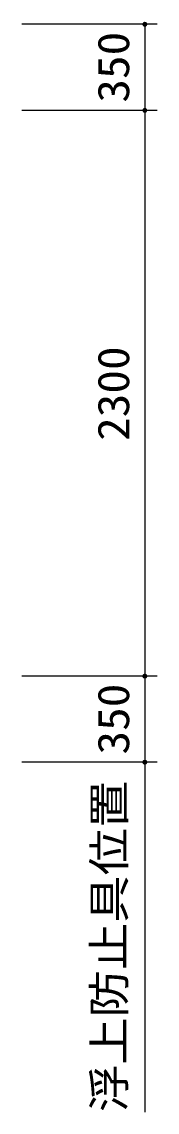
# Model space of a CAD drawing. Units: millimetres, scale not verified. Extents: x -14850 to 14850, y -10500 to 10500.
# Drawn here: x -5493 to -4944, y -2532 to 1901 of the extents above; entities that cross this region are included whole.
import ezdxf
from ezdxf.enums import TextEntityAlignment as Align

# ---------------------------------------------------------------- set-up
doc = ezdxf.new("R2010")
doc.units = ezdxf.units.MM
doc.header["$LTSCALE"] = 50
doc.layers.add('0-5_製作', color=5, linetype='Continuous', lineweight=25)
doc.styles.add('ＭＳ ゴシック', font='')
doc.styles.get('ＭＳ ゴシック').set_extended_font_data('MS Gothic')

msp = doc.modelspace()

# ---------------------------------------------------------------- linework, layer by layer
at = {"layer": '0-5_製作', "color": 2}
for p, q in [((-4943.82, 1890.91), (-5492.95, 1890.91)), ((-4993.82, 1890.91), (-4993.82, 1540.91)), ((-4943.82, 1540.91), (-5492.95, 1540.91)), ((-4993.82, 1540.91), (-4993.82, -759.09)), ((-4943.82, -759.09), (-5492.95, -759.09)), ((-4993.82, -759.09), (-4993.82, -1109.09)), ((-4943.82, -1109.09), (-5492.95, -1109.09)), ((-4993.82, -1109.09), (-4993.82, -2531.87))]:
    msp.add_line(p, q, dxfattribs=at)
at = {"layer": '0-5_製作'}
for points in [[(-5000.67, 1898.2), (-5003.82, 1890.91), (-5001.53, 1897.28)], [(-5000.67, 1898.2), (-4993.82, 1890.91), (-5003.82, 1890.91)], [(-5001.53, 1897.28), (-5003.82, 1890.91), (-5003.8, 1891.53)], [(-4993.82, 1890.91), (-5003.74, 1889.65), (-5003.82, 1890.91)], [(-5001.53, 1897.28), (-5003.8, 1891.53), (-5002.26, 1896.26)], [(-5002.26, 1896.26), (-5003.8, 1891.53), (-5003.64, 1892.78)], [(-4993.82, 1890.91), (-5003.51, 1888.42), (-5003.74, 1889.65)], [(-5002.26, 1896.26), (-5003.64, 1892.78), (-5002.87, 1895.16)], [(-5002.87, 1895.16), (-5003.64, 1892.78), (-5003.33, 1894)], [(-4993.82, 1890.91), (-5003.12, 1887.22), (-5003.51, 1888.42)], [(-4993.82, 1890.91), (-5002.58, 1886.09), (-5003.12, 1887.22)], [(-4993.82, 1890.91), (-5001.91, 1885.03), (-5002.58, 1886.09)], [(-4993.82, 1890.91), (-5001.11, 1884.06), (-5001.91, 1885.03)], [(-4993.82, 1890.91), (-5000.2, 1883.2), (-5001.11, 1884.06)], [(-4999.7, 1899), (-4993.82, 1890.91), (-5000.67, 1898.2)], [(-4993.82, 1890.91), (-4999.18, 1882.46), (-5000.2, 1883.2)], [(-4998.64, 1899.67), (-4993.82, 1890.91), (-4999.7, 1899)], [(-4993.82, 1890.91), (-4998.08, 1881.86), (-4999.18, 1882.46)], [(-4997.5, 1900.2), (-4993.82, 1890.91), (-4998.64, 1899.67)], [(-4993.82, 1890.91), (-4996.91, 1881.39), (-4998.08, 1881.86)], [(-4996.31, 1900.59), (-4993.82, 1890.91), (-4997.5, 1900.2)], [(-4993.82, 1880.91), (-4996.91, 1881.39), (-4993.82, 1890.91)], [(-4993.82, 1880.91), (-4995.69, 1881.08), (-4996.91, 1881.39)], [(-4995.07, 1900.83), (-4993.82, 1890.91), (-4996.31, 1900.59)], [(-4993.82, 1880.91), (-4994.45, 1880.93), (-4995.69, 1881.08)], [(-4993.82, 1900.91), (-4993.82, 1890.91), (-4995.07, 1900.83)], [(-4993.19, 1900.89), (-4993.82, 1890.91), (-4993.82, 1900.91)], [(-4991.95, 1900.73), (-4993.82, 1890.91), (-4993.19, 1900.89)], [(-4990.73, 1900.42), (-4993.82, 1890.91), (-4991.95, 1900.73)], [(-4989.56, 1899.95), (-4993.82, 1890.91), (-4990.73, 1900.42)], [(-4989.56, 1899.95), (-4983.82, 1890.91), (-4993.82, 1890.91)], [(-4983.82, 1890.91), (-4993.82, 1880.91), (-4993.82, 1890.91)], [(-4983.82, 1890.91), (-4992.57, 1880.98), (-4993.82, 1880.91)], [(-4983.82, 1890.91), (-4991.33, 1881.22), (-4992.57, 1880.98)], [(-4983.82, 1890.91), (-4990.14, 1881.61), (-4991.33, 1881.22)], [(-4983.82, 1890.91), (-4989, 1882.14), (-4990.14, 1881.61)], [(-4988.46, 1899.35), (-4983.82, 1890.91), (-4989.56, 1899.95)], [(-4983.82, 1890.91), (-4987.94, 1882.82), (-4989, 1882.14)], [(-4987.45, 1898.61), (-4983.82, 1890.91), (-4988.46, 1899.35)], [(-4983.82, 1890.91), (-4986.98, 1883.62), (-4987.94, 1882.82)], [(-4986.53, 1897.75), (-4983.82, 1890.91), (-4987.45, 1898.61)], [(-4983.82, 1890.91), (-4986.12, 1884.53), (-4986.98, 1883.62)], [(-4985.73, 1896.78), (-4983.82, 1890.91), (-4986.53, 1897.75)], [(-4983.84, 1890.28), (-4986.12, 1884.53), (-4983.82, 1890.91)], [(-4983.84, 1890.28), (-4985.38, 1885.55), (-4986.12, 1884.53)], [(-4985.06, 1895.72), (-4983.82, 1890.91), (-4985.73, 1896.78)], [(-4984, 1889.03), (-4985.38, 1885.55), (-4983.84, 1890.28)], [(-4984, 1889.03), (-4984.77, 1886.65), (-4985.38, 1885.55)], [(-4984.52, 1894.59), (-4983.82, 1890.91), (-4985.06, 1895.72)], [(-4984.31, 1887.82), (-4984.77, 1886.65), (-4984, 1889.03)], [(-4984.14, 1893.39), (-4983.82, 1890.91), (-4984.52, 1894.59)], [(-4983.9, 1892.16), (-4983.82, 1890.91), (-4984.14, 1893.39)], [(-5001.53, 1547.28), (-5003.82, 1540.91), (-5002.26, 1546.26)], [(-5001.53, 1547.28), (-4993.82, 1540.91), (-5003.82, 1540.91)], [(-5002.26, 1546.26), (-5003.82, 1540.91), (-5003.8, 1541.53)], [(-4993.82, 1540.91), (-5003.74, 1539.65), (-5003.82, 1540.91)], [(-5002.26, 1546.26), (-5003.8, 1541.53), (-5002.87, 1545.16)], [(-5002.87, 1545.16), (-5003.8, 1541.53), (-5003.64, 1542.78)], [(-4993.82, 1540.91), (-5003.51, 1538.42), (-5003.74, 1539.65)], [(-5002.87, 1545.16), (-5003.64, 1542.78), (-5003.33, 1544)], [(-4993.82, 1540.91), (-5003.12, 1537.22), (-5003.51, 1538.42)], [(-4993.82, 1540.91), (-5002.58, 1536.09), (-5003.12, 1537.22)], [(-4993.82, 1540.91), (-5001.91, 1535.03), (-5002.58, 1536.09)], [(-4993.82, 1540.91), (-5001.11, 1534.06), (-5001.91, 1535.03)], [(-5000.67, 1548.2), (-4993.82, 1540.91), (-5001.53, 1547.28)], [(-4993.82, 1540.91), (-5000.2, 1533.2), (-5001.11, 1534.06)], [(-4999.7, 1549), (-4993.82, 1540.91), (-5000.67, 1548.2)], [(-4993.82, 1540.91), (-4999.18, 1532.46), (-5000.2, 1533.2)], [(-4998.64, 1549.67), (-4993.82, 1540.91), (-4999.7, 1549)], [(-4993.82, 1540.91), (-4998.08, 1531.86), (-4999.18, 1532.46)], [(-4997.5, 1550.2), (-4993.82, 1540.91), (-4998.64, 1549.67)], [(-4993.82, 1540.91), (-4996.91, 1531.4), (-4998.08, 1531.86)], [(-4996.31, 1550.59), (-4993.82, 1540.91), (-4997.5, 1550.2)], [(-4993.82, 1540.91), (-4995.69, 1531.08), (-4996.91, 1531.4)], [(-4995.07, 1550.83), (-4993.82, 1540.91), (-4996.31, 1550.59)], [(-4993.82, 1530.91), (-4995.69, 1531.08), (-4993.82, 1540.91)], [(-4993.82, 1530.91), (-4994.45, 1530.93), (-4995.69, 1531.08)], [(-4993.82, 1550.91), (-4993.82, 1540.91), (-4995.07, 1550.83)], [(-4993.19, 1550.89), (-4993.82, 1540.91), (-4993.82, 1550.91)], [(-4991.95, 1550.73), (-4993.82, 1540.91), (-4993.19, 1550.89)], [(-4990.73, 1550.42), (-4993.82, 1540.91), (-4991.95, 1550.73)], [(-4990.73, 1550.42), (-4983.82, 1540.91), (-4993.82, 1540.91)], [(-4983.82, 1540.91), (-4993.82, 1530.91), (-4993.82, 1540.91)], [(-4983.82, 1540.91), (-4992.57, 1530.98), (-4993.82, 1530.91)], [(-4983.82, 1540.91), (-4991.33, 1531.22), (-4992.57, 1530.98)], [(-4983.82, 1540.91), (-4990.14, 1531.61), (-4991.33, 1531.22)], [(-4989.56, 1549.95), (-4983.82, 1540.91), (-4990.73, 1550.42)], [(-4983.82, 1540.91), (-4989, 1532.14), (-4990.14, 1531.61)], [(-4988.46, 1549.35), (-4983.82, 1540.91), (-4989.56, 1549.95)], [(-4983.82, 1540.91), (-4987.94, 1532.82), (-4989, 1532.14)], [(-4987.45, 1548.61), (-4983.82, 1540.91), (-4988.46, 1549.35)], [(-4983.82, 1540.91), (-4986.98, 1533.62), (-4987.94, 1532.82)], [(-4986.53, 1547.75), (-4983.82, 1540.91), (-4987.45, 1548.61)], [(-4983.82, 1540.91), (-4986.12, 1534.53), (-4986.98, 1533.62)], [(-4985.73, 1546.78), (-4983.82, 1540.91), (-4986.53, 1547.75)], [(-4983.82, 1540.91), (-4985.38, 1535.55), (-4986.12, 1534.53)], [(-4985.06, 1545.72), (-4983.82, 1540.91), (-4985.73, 1546.78)], [(-4983.84, 1540.28), (-4985.38, 1535.55), (-4983.82, 1540.91)], [(-4983.84, 1540.28), (-4984.77, 1536.65), (-4985.38, 1535.55)], [(-4984.52, 1544.59), (-4983.82, 1540.91), (-4985.06, 1545.72)], [(-4984, 1539.03), (-4984.77, 1536.65), (-4983.84, 1540.28)], [(-4984, 1539.03), (-4984.31, 1537.82), (-4984.77, 1536.65)], [(-4984.14, 1543.39), (-4983.82, 1540.91), (-4984.52, 1544.59)], [(-4983.9, 1542.16), (-4983.82, 1540.91), (-4984.14, 1543.39)], [(-5001.53, -752.72), (-4993.82, -759.09), (-5002.26, -753.74)], [(-5000.67, -751.8), (-4993.82, -759.09), (-5001.53, -752.72)], [(-4999.7, -751), (-4993.82, -759.09), (-5000.67, -751.8)], [(-4998.64, -750.33), (-4993.82, -759.09), (-4999.7, -751)], [(-4997.5, -749.8), (-4993.82, -759.09), (-4998.64, -750.33)], [(-4996.31, -749.41), (-4993.82, -759.09), (-4997.5, -749.8)], [(-4995.07, -749.17), (-4993.82, -759.09), (-4996.31, -749.41)], [(-4995.07, -749.17), (-4993.82, -749.09), (-4993.82, -759.09)], [(-4993.82, -749.09), (-4983.82, -759.09), (-4993.82, -759.09)], [(-4993.19, -749.11), (-4983.82, -759.09), (-4993.82, -749.09)], [(-4991.95, -749.27), (-4983.82, -759.09), (-4993.19, -749.11)], [(-4990.73, -749.58), (-4983.82, -759.09), (-4991.95, -749.27)], [(-4989.56, -750.05), (-4983.82, -759.09), (-4990.73, -749.58)], [(-4988.46, -750.65), (-4983.82, -759.09), (-4989.56, -750.05)], [(-4987.45, -751.39), (-4983.82, -759.09), (-4988.46, -750.65)], [(-4986.53, -752.25), (-4983.82, -759.09), (-4987.45, -751.39)], [(-4985.73, -753.22), (-4983.82, -759.09), (-4986.53, -752.25)], [(-4985.06, -754.28), (-4983.82, -759.09), (-4985.73, -753.22)], [(-5003.8, -758.47), (-4993.82, -759.09), (-5003.82, -759.09)], [(-5003.82, -759.09), (-5003.51, -761.58), (-5003.74, -760.35)], [(-5003.82, -759.09), (-5003.12, -762.77), (-5003.51, -761.58)], [(-4993.82, -759.09), (-5003.12, -762.77), (-5003.82, -759.09)], [(-5003.64, -757.22), (-4993.82, -759.09), (-5003.8, -758.47)], [(-5003.33, -756), (-4993.82, -759.09), (-5003.64, -757.22)], [(-5002.87, -754.84), (-4993.82, -759.09), (-5003.33, -756)], [(-4993.82, -759.09), (-5002.58, -763.91), (-5003.12, -762.77)], [(-5002.26, -753.74), (-4993.82, -759.09), (-5002.87, -754.84)], [(-4993.82, -759.09), (-5001.91, -764.97), (-5002.58, -763.91)], [(-4993.82, -759.09), (-5001.11, -765.94), (-5001.91, -764.97)], [(-4993.82, -759.09), (-5000.2, -766.8), (-5001.11, -765.94)], [(-4993.82, -759.09), (-4999.18, -767.54), (-5000.2, -766.8)], [(-4993.82, -759.09), (-4998.08, -768.14), (-4999.18, -767.54)], [(-4993.82, -759.09), (-4996.91, -768.6), (-4998.08, -768.14)], [(-4993.82, -759.09), (-4995.69, -768.92), (-4996.91, -768.6)], [(-4993.82, -759.09), (-4994.45, -769.07), (-4995.69, -768.92)], [(-4993.82, -759.09), (-4993.82, -769.09), (-4994.45, -769.07)], [(-4993.82, -759.09), (-4992.57, -769.01), (-4993.82, -769.09)], [(-4993.82, -759.09), (-4991.33, -768.78), (-4992.57, -769.01)], [(-4983.82, -759.09), (-4991.33, -768.78), (-4993.82, -759.09)], [(-4983.82, -759.09), (-4990.14, -768.39), (-4991.33, -768.78)], [(-4983.82, -759.09), (-4989, -767.86), (-4990.14, -768.39)], [(-4983.82, -759.09), (-4987.94, -767.18), (-4989, -767.86)], [(-4983.82, -759.09), (-4986.98, -766.38), (-4987.94, -767.18)], [(-4983.82, -759.09), (-4986.12, -765.47), (-4986.98, -766.38)], [(-4983.82, -759.09), (-4985.38, -764.45), (-4986.12, -765.47)], [(-4983.82, -759.09), (-4984.77, -763.35), (-4985.38, -764.45)], [(-4984.52, -755.41), (-4983.82, -759.09), (-4985.06, -754.28)], [(-4983.82, -759.09), (-4984.31, -762.18), (-4984.77, -763.35)], [(-4984.14, -756.61), (-4983.82, -759.09), (-4984.52, -755.41)], [(-4983.82, -759.09), (-4984, -760.97), (-4984.31, -762.18)], [(-4984.14, -756.61), (-4983.9, -757.84), (-4983.82, -759.09)], [(-4983.82, -759.09), (-4983.84, -759.72), (-4984, -760.97)], [(-5003.64, -1107.22), (-4993.82, -1109.09), (-5003.8, -1108.47)], [(-5003.33, -1106), (-4993.82, -1109.09), (-5003.64, -1107.22)], [(-5002.87, -1104.84), (-4993.82, -1109.09), (-5003.33, -1106)], [(-5002.26, -1103.74), (-4993.82, -1109.09), (-5002.87, -1104.84)], [(-5001.53, -1102.72), (-4993.82, -1109.09), (-5002.26, -1103.74)], [(-5000.67, -1101.8), (-4993.82, -1109.09), (-5001.53, -1102.72)], [(-4999.7, -1101), (-4993.82, -1109.09), (-5000.67, -1101.8)], [(-4998.64, -1100.33), (-4993.82, -1109.09), (-4999.7, -1101)], [(-4997.5, -1099.8), (-4993.82, -1109.09), (-4998.64, -1100.33)], [(-4996.31, -1099.41), (-4993.82, -1109.09), (-4997.5, -1099.8)], [(-4995.07, -1099.17), (-4993.82, -1109.09), (-4996.31, -1099.41)], [(-4995.07, -1099.17), (-4993.82, -1099.09), (-4993.82, -1109.09)], [(-4993.82, -1099.09), (-4983.82, -1109.09), (-4993.82, -1109.09)], [(-4993.19, -1099.11), (-4983.82, -1109.09), (-4993.82, -1099.09)], [(-4991.95, -1099.27), (-4983.82, -1109.09), (-4993.19, -1099.11)], [(-4990.73, -1099.58), (-4983.82, -1109.09), (-4991.95, -1099.27)], [(-4989.56, -1100.05), (-4983.82, -1109.09), (-4990.73, -1099.58)], [(-4988.46, -1100.65), (-4983.82, -1109.09), (-4989.56, -1100.05)], [(-4987.45, -1101.39), (-4983.82, -1109.09), (-4988.46, -1100.65)], [(-4986.53, -1102.25), (-4983.82, -1109.09), (-4987.45, -1101.39)], [(-4985.73, -1103.22), (-4983.82, -1109.09), (-4986.53, -1102.25)], [(-4985.06, -1104.28), (-4983.82, -1109.09), (-4985.73, -1103.22)], [(-4984.52, -1105.41), (-4983.82, -1109.09), (-4985.06, -1104.28)], [(-4984.52, -1105.41), (-4983.9, -1107.84), (-4983.82, -1109.09)], [(-4984.14, -1106.61), (-4983.9, -1107.84), (-4984.52, -1105.41)], [(-5003.8, -1108.47), (-4993.82, -1109.09), (-5003.82, -1109.09)], [(-5003.82, -1109.09), (-5003.12, -1112.78), (-5003.74, -1110.35)], [(-5003.82, -1109.09), (-5002.58, -1113.91), (-5003.12, -1112.78)], [(-4993.82, -1109.09), (-5002.58, -1113.91), (-5003.82, -1109.09)], [(-5003.74, -1110.35), (-5003.12, -1112.78), (-5003.51, -1111.58)], [(-4993.82, -1109.09), (-5001.91, -1114.97), (-5002.58, -1113.91)], [(-4993.82, -1109.09), (-5001.11, -1115.94), (-5001.91, -1114.97)], [(-4993.82, -1109.09), (-5000.2, -1116.8), (-5001.11, -1115.94)], [(-4993.82, -1109.09), (-4999.18, -1117.54), (-5000.2, -1116.8)], [(-4993.82, -1109.09), (-4998.08, -1118.14), (-4999.18, -1117.54)], [(-4993.82, -1109.09), (-4996.91, -1118.6), (-4998.08, -1118.14)], [(-4993.82, -1109.09), (-4995.69, -1118.92), (-4996.91, -1118.6)], [(-4993.82, -1109.09), (-4994.45, -1119.07), (-4995.69, -1118.92)], [(-4993.82, -1109.09), (-4993.82, -1119.09), (-4994.45, -1119.07)], [(-4993.82, -1109.09), (-4992.57, -1119.02), (-4993.82, -1119.09)], [(-4993.82, -1109.09), (-4991.33, -1118.78), (-4992.57, -1119.02)], [(-4983.82, -1109.09), (-4991.33, -1118.78), (-4993.82, -1109.09)], [(-4983.82, -1109.09), (-4990.14, -1118.39), (-4991.33, -1118.78)], [(-4983.82, -1109.09), (-4989, -1117.86), (-4990.14, -1118.39)], [(-4983.82, -1109.09), (-4987.94, -1117.18), (-4989, -1117.86)], [(-4983.82, -1109.09), (-4986.98, -1116.38), (-4987.94, -1117.18)], [(-4983.82, -1109.09), (-4986.12, -1115.47), (-4986.98, -1116.38)], [(-4983.82, -1109.09), (-4985.38, -1114.45), (-4986.12, -1115.47)], [(-4983.82, -1109.09), (-4984.77, -1113.35), (-4985.38, -1114.45)], [(-4983.82, -1109.09), (-4984.31, -1112.18), (-4984.77, -1113.35)], [(-4983.82, -1109.09), (-4984, -1110.97), (-4984.31, -1112.18)], [(-4983.82, -1109.09), (-4983.84, -1109.72), (-4984, -1110.97)]]:
    msp.add_solid(points, dxfattribs=at)

# ---------------------------------------------------------------- texts
at = {"layer": '0-5_製作', "color": 4, "style": 'ＭＳ ゴシック', "width": 1.1}
for s, height, p in [('350', 128.4, (-5018.82, 1572.16)), ('2300', 128.4, (-5018.82, 197.16)), ('350', 128.4, (-5018.82, -1077.84)), ('浮上防止具位置', 128.3, (-5036.17, -2531.59))]:
    msp.add_text(s, height=height, rotation=90, dxfattribs=at).set_placement(p, align=Align.BOTTOM_LEFT)

doc.saveas('drawing.dxf')
